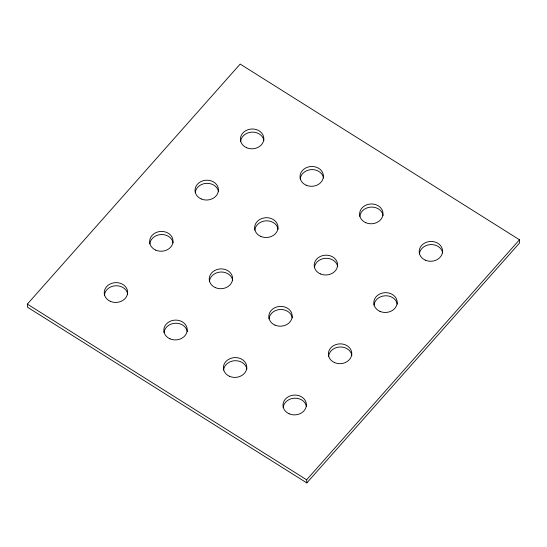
<?xml version="1.0" encoding="UTF-8"?>
<svg xmlns="http://www.w3.org/2000/svg" width="547" height="547" viewBox="0 0 547 547"><rect width="100%" height="100%" fill="white"/><g stroke="black" fill="none" stroke-linecap="round" stroke-linejoin="round"><path stroke-width="0.82" d="M27.35 304.118L240.174 64.074L519.472 239.771L519.65 242.882L306.826 482.926L27.528 307.229L27.35 304.118L306.648 479.808L306.826 482.926M306.648 479.808L519.472 239.771M283.189 407.57A11.713 9.908 -3.3 0 1 294.498 398.189A11.713 9.908 -3.3 0 1 306.464 406.578M328.59 356.364A11.713 9.908 -3.3 0 1 339.899 346.983A11.713 9.908 -3.3 0 1 351.865 355.365M373.991 305.151A11.713 9.908 -3.3 0 1 385.3 295.77A11.713 9.908 -3.3 0 1 397.266 304.159M419.392 253.945A11.713 9.908 -3.3 0 1 430.708 244.564A11.713 9.908 -3.3 0 1 442.667 252.953M223.607 370.087A11.713 9.908 -3.3 0 1 234.916 360.705A11.713 9.908 -3.3 0 1 246.882 369.095M269.008 318.88A11.713 9.908 -3.3 0 1 280.317 309.499A11.713 9.908 -3.3 0 1 292.283 317.889M314.409 267.668A11.713 9.908 -3.3 0 1 325.718 258.293A11.713 9.908 -3.3 0 1 337.684 266.676M359.81 216.462A11.713 9.908 -3.3 0 1 371.119 207.081A11.713 9.908 -3.3 0 1 383.085 215.47M164.018 332.603A11.713 9.908 -3.3 0 1 175.334 323.229A11.713 9.908 -3.3 0 1 187.293 331.612M209.426 281.397A11.713 9.908 -3.3 0 1 220.735 272.016A11.713 9.908 -3.3 0 1 232.694 280.406M254.827 230.191A11.713 9.908 -3.3 0 1 266.136 220.81A11.713 9.908 -3.3 0 1 278.095 229.193M300.228 178.978A11.713 9.908 -3.3 0 1 311.537 169.597A11.713 9.908 -3.3 0 1 323.503 177.987M104.436 295.127A11.713 9.908 -3.3 0 1 115.745 285.746A11.713 9.908 -3.3 0 1 127.711 294.129M149.837 243.914A11.713 9.908 -3.3 0 1 161.146 234.533A11.713 9.908 -3.3 0 1 173.112 242.923M195.238 192.708A11.713 9.908 -3.3 0 1 206.554 183.327A11.713 9.908 -3.3 0 1 218.513 191.717M240.639 141.502A11.713 9.908 -3.3 0 1 251.955 132.121A11.713 9.908 -3.3 0 1 263.914 140.504M289.144 413.805A11.713 9.908 -3.3 0 0 306.382 404.479A11.713 9.908 -3.3 0 0 288.522 396.65A11.713 9.908 -3.3 0 0 289.144 413.805M334.545 362.593A11.713 9.908 -3.3 0 0 351.783 353.273A11.713 9.908 -3.3 0 0 333.923 345.444A11.713 9.908 -3.3 0 0 334.545 362.593M379.953 311.387A11.713 9.908 -3.3 0 0 397.184 302.067A11.713 9.908 -3.3 0 0 379.324 294.231A11.713 9.908 -3.3 0 0 379.953 311.387M425.354 260.174A11.713 9.908 -3.3 0 0 442.585 250.854A11.713 9.908 -3.3 0 0 424.725 243.025A11.713 9.908 -3.3 0 0 425.354 260.174M229.562 376.322A11.713 9.908 -3.3 0 0 246.8 367.003A11.713 9.908 -3.3 0 0 228.94 359.167A11.713 9.908 -3.3 0 0 229.562 376.322M274.963 325.109A11.713 9.908 -3.3 0 0 292.201 315.79A11.713 9.908 -3.3 0 0 274.341 307.961A11.713 9.908 -3.3 0 0 274.963 325.109M320.364 273.903A11.713 9.908 -3.3 0 0 337.602 264.584A11.713 9.908 -3.3 0 0 319.742 256.748A11.713 9.908 -3.3 0 0 320.364 273.903M365.765 222.697A11.713 9.908 -3.3 0 0 383.003 213.371A11.713 9.908 -3.3 0 0 365.143 205.542A11.713 9.908 -3.3 0 0 365.765 222.697M169.98 338.839A11.713 9.908 -3.3 0 0 187.218 329.52A11.713 9.908 -3.3 0 0 169.351 321.684A11.713 9.908 -3.3 0 0 169.98 338.839M215.381 287.633A11.713 9.908 -3.3 0 0 232.619 278.307A11.713 9.908 -3.3 0 0 214.752 270.478A11.713 9.908 -3.3 0 0 215.381 287.633M260.782 236.42A11.713 9.908 -3.3 0 0 278.02 227.101A11.713 9.908 -3.3 0 0 260.16 219.272A11.713 9.908 -3.3 0 0 260.782 236.42M306.183 185.214A11.713 9.908 -3.3 0 0 323.421 175.895A11.713 9.908 -3.3 0 0 305.561 168.059A11.713 9.908 -3.3 0 0 306.183 185.214M110.391 301.356A11.713 9.908 -3.3 0 0 127.629 292.036A11.713 9.908 -3.3 0 0 109.769 284.208A11.713 9.908 -3.3 0 0 110.391 301.356M155.799 250.15A11.713 9.908 -3.3 0 0 173.03 240.83A11.713 9.908 -3.3 0 0 155.17 232.995A11.713 9.908 -3.3 0 0 155.799 250.15M201.2 198.944A11.713 9.908 -3.3 0 0 218.438 189.618A11.713 9.908 -3.3 0 0 200.571 181.789A11.713 9.908 -3.3 0 0 201.2 198.944M246.601 147.731A11.713 9.908 -3.3 0 0 263.839 138.412A11.713 9.908 -3.3 0 0 245.972 130.576A11.713 9.908 -3.3 0 0 246.601 147.731"/></g></svg>
